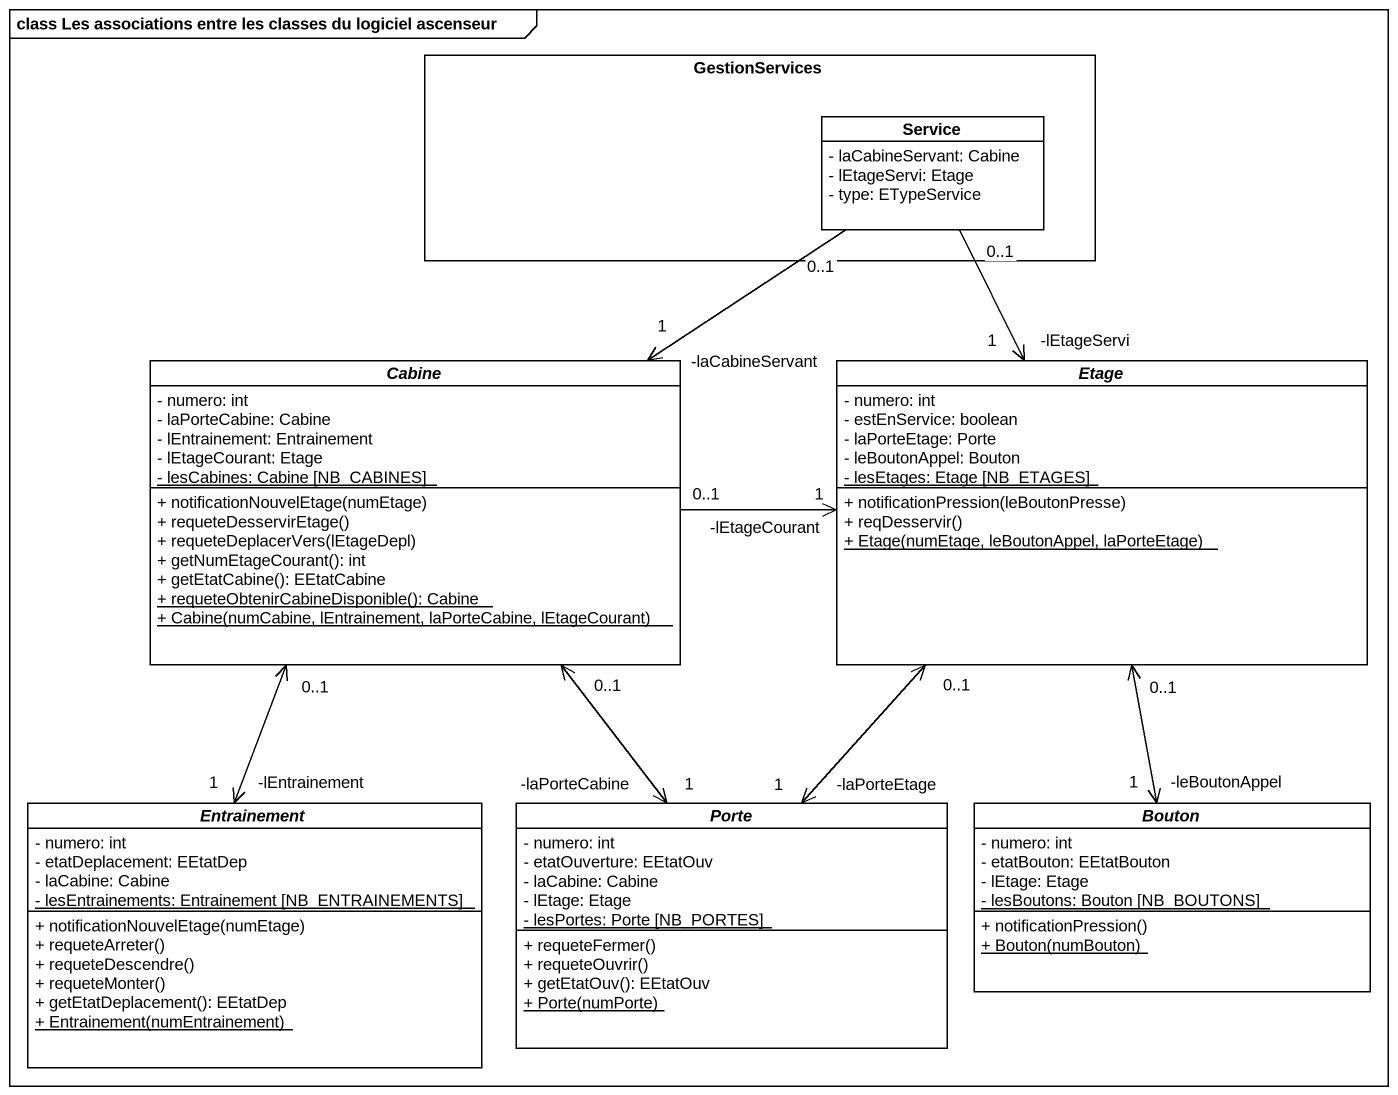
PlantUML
@startuml
mainframe class Les associations entre les classes du logiciel ascenseur
hide circle
hide empty members
skinparam classAttributeIconSize 0
rectangle GestionServices {
  class Service {
    - laCabineServant: Cabine
    - lEtageServi: Etage
    - type: ETypeService
  }
}
abstract class Cabine {
  - numero: int
  - laPorteCabine: Cabine
  - lEntrainement: Entrainement
  - lEtageCourant: Etage
  {static} - lesCabines: Cabine [NB_CABINES]
  + notificationNouvelEtage(numEtage)
  + requeteDesservirEtage()
  + requeteDeplacerVers(lEtageDepl)
  + getNumEtageCourant(): int
  + getEtatCabine(): EEtatCabine
  {static} + requeteObtenirCabineDisponible(): Cabine
  {static} + Cabine(numCabine, lEntrainement, laPorteCabine, lEtageCourant)
}
abstract class Etage {
  - numero: int
  - estEnService: boolean
  - laPorteEtage: Porte
  - leBoutonAppel: Bouton
  {static} - lesEtages: Etage [NB_ETAGES]
  + notificationPression(leBoutonPresse)
  + reqDesservir()
  {static} + Etage(numEtage, leBoutonAppel, laPorteEtage)
}
abstract class Entrainement {
  - numero: int
  - etatDeplacement: EEtatDep
  - laCabine: Cabine
  {static} - lesEntrainements: Entrainement [NB_ENTRAINEMENTS]
  + notificationNouvelEtage(numEtage)
  + requeteArreter()
  + requeteDescendre()
  + requeteMonter()
  + getEtatDeplacement(): EEtatDep
  {static} + Entrainement(numEntrainement)
}
abstract class Porte {
  - numero: int
  - etatOuverture: EEtatOuv
  - laCabine: Cabine
  - lEtage: Etage
  {static} - lesPortes: Porte [NB_PORTES]
  + requeteFermer()
  + requeteOuvrir()
  + getEtatOuv(): EEtatOuv
  {static} + Porte(numPorte)
}
abstract class Bouton {
  - numero: int
  - etatBouton: EEtatBouton
  - lEtage: Etage
  {static} - lesBoutons: Bouton [NB_BOUTONS]
  + notificationPression()
  {static} + Bouton(numBouton)
}
Service "0..1" --> "-laCabineServant\n1" Cabine
Service "0..1" --> "-lEtageServi\n1" Etage
Cabine "0..1" -right-> "-lEtageCourant\n1" Etage
Cabine "0..1" <--> "-lEntrainement\n1" Entrainement
Cabine "0..1" <--> "-laPorteCabine\n1" Porte
Etage "0..1" <--> "-laPorteEtage\n1" Porte
Etage "0..1" <--> "-leBoutonAppel\n1" Bouton
@enduml
